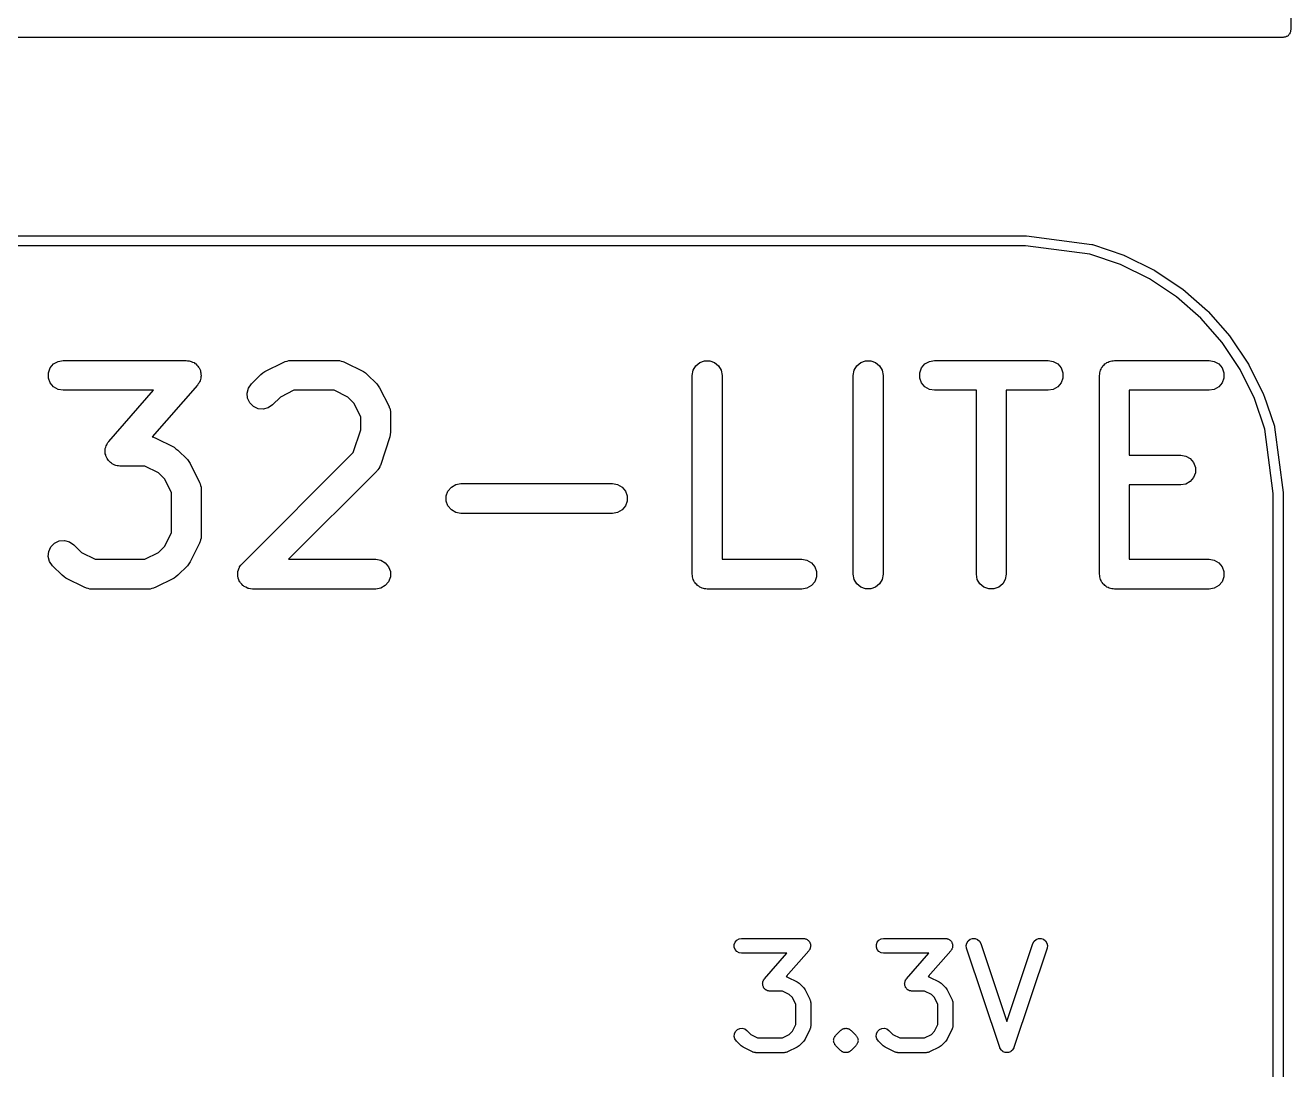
# Model space of a CAD drawing. Extents: x 57.7 to 135.6, y -132.6 to -59.6.
# Drawn here: x 122.85 to 135.57, y -91.02 to -80.51 of the extents above; entities that cross this region are included whole.
import ezdxf

# ---------------------------------------------------------------- set-up
doc = ezdxf.new("R2010")
doc.units = 0
doc.header["$MEASUREMENT"] = 0
doc.layers.add('BLACK', color=7, linetype='CONTINUOUS')

msp = doc.modelspace()

# ---------------------------------------------------------------- linework, layer by layer
at = {"layer": 'Black'}
for p, q in [((135.575, -59.66), (135.575, -80.56)), ((135.5, -80.635), (57.8, -80.635)), ((135.506, -80.6339), (135.5, -80.635)), ((135.513, -80.6339), (135.506, -80.6339)), ((135.519, -80.6316), (135.513, -80.6339)), ((135.526, -80.6305), (135.519, -80.6316)), ((135.531, -80.6272), (135.526, -80.6305)), ((135.537, -80.625), (135.531, -80.6272)), ((135.543, -80.6207), (135.537, -80.625)), ((135.548, -80.6175), (135.543, -80.6207)), ((135.552, -80.6124), (135.548, -80.6175)), ((135.557, -80.6082), (135.552, -80.6124)), ((135.561, -80.6025), (135.557, -80.6082)), ((135.565, -80.5975), (135.561, -80.6025)), ((135.567, -80.5913), (135.565, -80.5975)), ((135.57, -80.5857), (135.567, -80.5913)), ((135.572, -80.5792), (135.57, -80.5857)), ((135.574, -80.573), (135.572, -80.5792)), ((135.575, -80.56), (135.574, -80.5665)), ((135.574, -80.5665), (135.574, -80.573)), ((112.59, -82.63), (132.91, -82.63)), ((132.91, -82.63), (132.913, -82.6306)), ((132.913, -82.6306), (132.917, -82.6304)), ((132.917, -82.6304), (133.574, -82.717)), ((132.907, -82.73), (112.593, -82.73)), ((133.556, -82.8155), (132.907, -82.73)), ((133.863, -82.9196), (133.556, -82.8155)), ((133.574, -82.717), (133.579, -82.7185)), ((133.579, -82.7185), (133.583, -82.7192)), ((133.583, -82.7192), (133.898, -82.826)), ((133.898, -82.826), (133.901, -82.8276)), ((133.901, -82.8276), (133.904, -82.8285)), ((133.904, -82.8285), (134.202, -82.9755)), ((134.155, -83.0637), (133.863, -82.9196)), ((134.426, -83.2446), (134.155, -83.0637)), ((134.202, -82.9755), (134.205, -82.9774)), ((134.205, -82.9774), (134.208, -82.9787)), ((134.208, -82.9787), (134.484, -83.1633)), ((134.484, -83.1633), (134.486, -83.1656)), ((134.486, -83.1656), (134.489, -83.1673)), ((134.489, -83.1673), (134.739, -83.3864)), ((134.671, -83.4594), (134.426, -83.2446)), ((134.885, -83.7043), (134.671, -83.4594)), ((134.739, -83.3864), (134.741, -83.3889)), ((134.741, -83.3889), (134.744, -83.391)), ((134.744, -83.391), (134.963, -83.6408)), ((135.066, -83.9751), (134.885, -83.7043)), ((134.963, -83.6408), (134.964, -83.6436)), ((134.964, -83.6436), (134.967, -83.646)), ((134.967, -83.646), (135.151, -83.9222)), ((123.083, -84.0087), (123.101, -83.9598)), ((123.101, -83.9598), (123.135, -83.9199)), ((123.135, -83.9199), (123.18, -83.8938)), ((123.18, -83.8938), (123.231, -83.8848)), ((123.231, -83.8848), (124.469, -83.8848)), ((124.469, -83.8848), (124.483, -83.8873)), ((124.483, -83.8873), (124.498, -83.8876)), ((124.498, -83.8876), (124.509, -83.8918)), ((124.509, -83.8918), (124.52, -83.8938)), ((124.52, -83.8938), (124.533, -83.9011)), ((124.533, -83.9011), (124.547, -83.9064)), ((124.547, -83.9064), (124.555, -83.9141)), ((124.555, -83.9141), (124.565, -83.9199)), ((124.565, -83.9199), (124.575, -83.9311)), ((124.575, -83.9311), (124.586, -83.9407)), ((124.586, -83.9407), (124.592, -83.9509)), ((124.592, -83.9509), (124.599, -83.9598)), ((124.599, -83.9598), (124.604, -83.9735)), ((124.604, -83.9735), (124.611, -83.9864)), ((125.259, -83.9958), (125.45, -83.9006)), ((125.45, -83.9006), (125.458, -83.8981)), ((125.458, -83.8981), (125.465, -83.8938)), ((125.465, -83.8938), (125.483, -83.8908)), ((125.483, -83.8908), (125.5, -83.8857)), ((125.5, -83.8857), (125.508, -83.8863)), ((125.508, -83.8863), (125.517, -83.8848)), ((125.517, -83.8848), (125.993, -83.8848)), ((125.993, -83.8848), (126.001, -83.8863)), ((126.001, -83.8863), (126.01, -83.8857)), ((126.01, -83.8857), (126.027, -83.8908)), ((126.027, -83.8908), (126.044, -83.8938)), ((126.044, -83.8938), (126.052, -83.8981)), ((126.052, -83.8981), (126.06, -83.9006)), ((126.06, -83.9006), (126.25, -83.9958)), ((129.566, -83.9835), (129.592, -83.9383)), ((129.592, -83.9383), (129.632, -83.9049)), ((129.632, -83.9049), (129.681, -83.887)), ((129.681, -83.887), (129.733, -83.887)), ((129.733, -83.887), (129.782, -83.9049)), ((129.782, -83.9049), (129.822, -83.9383)), ((129.822, -83.9383), (129.848, -83.9835)), ((131.185, -83.9835), (131.211, -83.9383)), ((131.211, -83.9383), (131.251, -83.9049)), ((131.251, -83.9049), (131.3, -83.887)), ((131.3, -83.887), (131.352, -83.887)), ((131.352, -83.887), (131.401, -83.9049)), ((131.401, -83.9049), (131.441, -83.9383)), ((131.441, -83.9383), (131.467, -83.9835)), ((131.845, -84.0087), (131.863, -83.9598)), ((131.863, -83.9598), (131.896, -83.9199)), ((131.896, -83.9199), (131.942, -83.8938)), ((131.942, -83.8938), (131.993, -83.8848)), ((131.993, -83.8848), (133.136, -83.8848)), ((133.136, -83.8848), (133.187, -83.8938)), ((133.187, -83.8938), (133.232, -83.9199)), ((133.232, -83.9199), (133.266, -83.9598)), ((133.266, -83.9598), (133.283, -84.0087)), ((133.661, -83.9835), (133.668, -83.9721)), ((133.668, -83.9721), (133.672, -83.9598)), ((133.672, -83.9598), (133.681, -83.9497)), ((133.681, -83.9497), (133.687, -83.9383)), ((133.687, -83.9383), (133.698, -83.9299)), ((133.698, -83.9299), (133.706, -83.9199)), ((133.706, -83.9199), (133.717, -83.9133)), ((133.717, -83.9133), (133.727, -83.9049)), ((133.727, -83.9049), (133.74, -83.9004)), ((133.74, -83.9004), (133.751, -83.8938)), ((133.751, -83.8938), (133.764, -83.8915)), ((133.764, -83.8915), (133.776, -83.887)), ((133.776, -83.887), (133.789, -83.887)), ((133.789, -83.887), (133.802, -83.8848)), ((133.802, -83.8848), (134.755, -83.8848)), ((134.755, -83.8848), (134.806, -83.8938)), ((134.806, -83.8938), (134.851, -83.9199)), ((134.851, -83.9199), (134.885, -83.9598)), ((134.885, -83.9598), (134.902, -84.0087)), ((135.21, -84.2672), (135.066, -83.9751)), ((135.151, -83.9222), (135.153, -83.9252)), ((135.153, -83.9252), (135.155, -83.9279)), ((135.155, -83.9279), (135.301, -84.2259)), ((123.083, -84.0608), (123.083, -84.0087)), ((123.101, -84.1098), (123.083, -84.0608)), ((124.603, -84.0989), (124.599, -84.1098)), ((124.609, -84.089), (124.603, -84.0989)), ((124.612, -84.0746), (124.609, -84.089)), ((124.611, -83.9864), (124.613, -83.9978)), ((124.617, -84.0608), (124.612, -84.0746)), ((124.613, -83.9978), (124.617, -84.0087)), ((124.617, -84.0087), (124.617, -84.0234)), ((124.617, -84.0234), (124.619, -84.0379)), ((124.619, -84.0379), (124.617, -84.0492)), ((124.617, -84.0492), (124.617, -84.0608)), ((125.125, -84.1192), (125.22, -84.0239)), ((125.22, -84.0239), (125.24, -84.0102)), ((125.24, -84.0102), (125.259, -83.9958)), ((126.25, -83.9958), (126.27, -84.0102)), ((126.27, -84.0102), (126.289, -84.0239)), ((126.289, -84.0239), (126.385, -84.1192)), ((129.557, -84.0348), (129.566, -83.9835)), ((129.557, -86.0348), (129.557, -84.0348)), ((129.848, -83.9835), (129.857, -84.0348)), ((129.857, -84.0348), (129.857, -85.8848)), ((131.176, -84.0348), (131.185, -83.9835)), ((131.176, -86.0348), (131.176, -84.0348)), ((131.467, -83.9835), (131.476, -84.0348)), ((131.476, -84.0348), (131.476, -86.0348)), ((131.845, -84.0608), (131.845, -84.0087)), ((131.863, -84.1098), (131.845, -84.0608)), ((133.283, -84.0608), (133.266, -84.1098)), ((133.283, -84.0087), (133.283, -84.0608)), ((133.652, -84.0348), (133.655, -84.0218)), ((133.652, -86.0348), (133.652, -84.0348)), ((133.655, -84.0087), (133.659, -83.9964)), ((133.655, -84.0218), (133.655, -84.0087)), ((133.659, -83.9964), (133.661, -83.9835)), ((134.902, -84.0608), (134.885, -84.1098)), ((134.902, -84.0087), (134.902, -84.0608)), ((123.135, -84.1497), (123.101, -84.1098)), ((123.18, -84.1757), (123.135, -84.1497)), ((123.231, -84.1848), (123.18, -84.1757)), ((124.138, -84.1848), (123.231, -84.1848)), ((123.689, -84.6979), (124.138, -84.1848)), ((124.582, -84.1335), (124.127, -84.6535)), ((124.59, -84.121), (124.582, -84.1335)), ((124.599, -84.1098), (124.59, -84.121)), ((125.082, -84.2122), (125.095, -84.1618)), ((125.086, -84.2641), (125.082, -84.2122)), ((125.095, -84.1618), (125.125, -84.1192)), ((125.552, -84.1848), (125.415, -84.2533)), ((125.957, -84.1848), (125.552, -84.1848)), ((126.094, -84.2533), (125.957, -84.1848)), ((126.385, -84.1192), (126.398, -84.1388)), ((126.398, -84.1388), (126.413, -84.1582)), ((126.413, -84.1582), (126.508, -84.3486)), ((131.896, -84.1497), (131.863, -84.1098)), ((131.942, -84.1757), (131.896, -84.1497)), ((131.993, -84.1848), (131.942, -84.1757)), ((132.414, -84.1848), (131.993, -84.1848)), ((132.414, -86.0348), (132.414, -84.1848)), ((133.136, -84.1848), (132.714, -84.1848)), ((132.714, -84.1848), (132.714, -86.0348)), ((133.187, -84.1757), (133.136, -84.1848)), ((133.232, -84.1497), (133.187, -84.1757)), ((133.266, -84.1098), (133.232, -84.1497)), ((134.755, -84.1848), (133.952, -84.1848)), ((133.952, -84.1848), (133.952, -84.8371)), ((134.806, -84.1757), (134.755, -84.1848)), ((134.851, -84.1497), (134.806, -84.1757)), ((134.885, -84.1098), (134.851, -84.1497)), ((135.301, -84.2259), (135.302, -84.229)), ((135.302, -84.229), (135.304, -84.2319)), ((135.304, -84.2319), (135.411, -84.5465)), ((125.108, -84.3113), (125.086, -84.2641)), ((125.145, -84.3481), (125.108, -84.3113)), ((125.192, -84.3701), (125.145, -84.3481)), ((125.294, -84.3612), (125.244, -84.3747)), ((125.337, -84.3313), (125.294, -84.3612)), ((125.415, -84.2533), (125.337, -84.3313)), ((126.155, -84.3141), (126.094, -84.2533)), ((126.224, -84.4511), (126.155, -84.3141)), ((126.508, -84.3486), (126.51, -84.3569)), ((126.51, -84.3569), (126.515, -84.3644)), ((135.315, -84.574), (135.21, -84.2672)), ((125.244, -84.3747), (125.192, -84.3701)), ((126.224, -84.5819), (126.224, -84.4511)), ((126.515, -84.3644), (126.518, -84.3817)), ((126.518, -84.3817), (126.523, -84.3986)), ((126.523, -84.3986), (126.522, -84.4072)), ((126.522, -84.4072), (126.524, -84.4157)), ((126.524, -84.4157), (126.524, -84.6062)), ((126.147, -84.8109), (126.224, -84.5819)), ((126.524, -84.6062), (126.52, -84.6299)), ((135.4, -85.2233), (135.315, -84.574)), ((135.411, -84.5465), (135.412, -84.5514)), ((135.412, -84.5514), (135.413, -84.5561)), ((135.413, -84.5561), (135.5, -85.2135)), ((123.66, -84.7568), (123.663, -84.7425)), ((123.663, -84.7425), (123.669, -84.7326)), ((123.669, -84.7326), (123.672, -84.7217)), ((123.672, -84.7217), (123.682, -84.7104)), ((123.682, -84.7104), (123.689, -84.6979)), ((124.127, -84.6535), (124.139, -84.6557)), ((124.139, -84.6557), (124.147, -84.66)), ((124.147, -84.66), (124.155, -84.6625)), ((124.155, -84.6625), (124.346, -84.7577)), ((126.516, -84.6536), (126.421, -84.9393)), ((126.52, -84.6299), (126.516, -84.6536)), ((123.652, -84.7936), (123.655, -84.7822)), ((123.655, -84.8081), (123.652, -84.7936)), ((123.655, -84.7706), (123.66, -84.7568)), ((123.655, -84.7822), (123.655, -84.7706)), ((123.655, -84.8227), (123.655, -84.8081)), ((123.659, -84.8336), (123.655, -84.8227)), ((123.66, -84.845), (123.659, -84.8336)), ((123.667, -84.8579), (123.66, -84.845)), ((123.672, -84.8717), (123.667, -84.8579)), ((123.68, -84.8805), (123.672, -84.8717)), ((124.346, -84.7577), (124.365, -84.7721)), ((124.365, -84.7721), (124.385, -84.7858)), ((124.385, -84.7858), (124.48, -84.8811)), ((125.03, -85.9287), (126.147, -84.8109)), ((133.952, -84.8371), (134.469, -84.8371)), ((134.469, -84.8371), (134.52, -84.8462)), ((134.52, -84.8462), (134.565, -84.8722)), ((134.565, -84.8722), (134.599, -84.9121)), ((123.686, -84.8907), (123.68, -84.8805)), ((123.697, -84.9003), (123.686, -84.8907)), ((123.706, -84.9116), (123.697, -84.9003)), ((123.716, -84.9174), (123.706, -84.9116)), ((123.725, -84.925), (123.716, -84.9174)), ((123.738, -84.9303), (123.725, -84.925)), ((123.751, -84.9376), (123.738, -84.9303)), ((123.762, -84.9396), (123.751, -84.9376)), ((123.773, -84.9438), (123.762, -84.9396)), ((123.788, -84.9441), (123.773, -84.9438)), ((123.802, -84.9467), (123.788, -84.9441)), ((124.053, -84.9467), (123.802, -84.9467)), ((124.19, -85.0152), (124.053, -84.9467)), ((124.48, -84.8811), (124.494, -84.9008)), ((124.494, -84.9008), (124.508, -84.9201)), ((124.508, -84.9201), (124.603, -85.1105)), ((126.385, -84.998), (125.498, -85.8848)), ((126.39, -84.9909), (126.385, -84.998)), ((126.396, -84.9851), (126.39, -84.9909)), ((126.404, -84.9697), (126.396, -84.9851)), ((126.415, -84.9553), (126.404, -84.9697)), ((126.417, -84.9469), (126.415, -84.9553)), ((126.421, -84.9393), (126.417, -84.9469)), ((134.599, -84.9121), (134.617, -84.9611)), ((134.617, -84.9611), (134.617, -85.0132)), ((124.251, -85.076), (124.19, -85.0152)), ((124.319, -85.213), (124.251, -85.076)), ((124.603, -85.1105), (124.606, -85.1188)), ((124.606, -85.1188), (124.61, -85.1263)), ((124.61, -85.1263), (124.613, -85.1436)), ((127.18, -85.1319), (127.231, -85.1229)), ((127.231, -85.1229), (128.755, -85.1229)), ((128.755, -85.1229), (128.806, -85.1319)), ((134.565, -85.102), (134.52, -85.1281)), ((134.599, -85.0621), (134.565, -85.102)), ((134.617, -85.0132), (134.599, -85.0621)), ((124.319, -85.6184), (124.319, -85.213)), ((124.613, -85.1436), (124.618, -85.1605)), ((124.618, -85.1605), (124.618, -85.1691)), ((124.618, -85.1691), (124.619, -85.1776)), ((124.619, -85.1776), (124.619, -85.6538)), ((127.083, -85.2468), (127.101, -85.1979)), ((127.083, -85.2989), (127.083, -85.2468)), ((127.101, -85.1979), (127.135, -85.1579)), ((127.135, -85.1579), (127.18, -85.1319)), ((128.806, -85.1319), (128.851, -85.1579)), ((128.851, -85.1579), (128.885, -85.1979)), ((128.885, -85.1979), (128.902, -85.2468)), ((128.902, -85.2468), (128.902, -85.2989)), ((134.469, -85.1371), (133.952, -85.1371)), ((133.952, -85.1371), (133.952, -85.8848)), ((134.52, -85.1281), (134.469, -85.1371)), ((135.4, -132.13), (135.4, -85.2233)), ((135.5, -85.2135), (135.499, -85.2168)), ((135.499, -85.2168), (135.5, -85.22)), ((135.5, -85.22), (135.5, -132.18)), ((127.101, -85.3479), (127.083, -85.2989)), ((127.135, -85.3878), (127.101, -85.3479)), ((128.885, -85.3479), (128.851, -85.3878)), ((128.902, -85.2989), (128.885, -85.3479)), ((127.18, -85.4138), (127.135, -85.3878)), ((127.231, -85.4229), (127.18, -85.4138)), ((128.755, -85.4229), (127.231, -85.4229)), ((128.806, -85.4138), (128.755, -85.4229)), ((128.851, -85.3878), (128.806, -85.4138)), ((124.251, -85.7554), (124.319, -85.6184)), ((123.086, -85.8055), (123.108, -85.7582)), ((123.108, -85.7582), (123.145, -85.7214)), ((123.145, -85.7214), (123.192, -85.6994)), ((123.192, -85.6994), (123.244, -85.6949)), ((123.244, -85.6949), (123.294, -85.7083)), ((123.294, -85.7083), (123.337, -85.7382)), ((123.337, -85.7382), (123.415, -85.8162)), ((124.19, -85.8162), (124.251, -85.7554)), ((124.603, -85.7209), (124.508, -85.9114)), ((124.606, -85.7126), (124.603, -85.7209)), ((124.61, -85.7051), (124.606, -85.7126)), ((124.613, -85.6878), (124.61, -85.7051)), ((124.618, -85.671), (124.613, -85.6878)), ((124.619, -85.6538), (124.618, -85.6623)), ((124.618, -85.6623), (124.618, -85.671)), ((123.082, -85.8574), (123.086, -85.8055)), ((123.095, -85.9077), (123.082, -85.8574)), ((123.415, -85.8162), (123.552, -85.8848)), ((123.552, -85.8848), (124.053, -85.8848)), ((124.053, -85.8848), (124.19, -85.8162)), ((125.498, -85.8848), (126.374, -85.8848)), ((126.374, -85.8848), (126.425, -85.8938)), ((129.857, -85.8848), (130.66, -85.8848)), ((130.66, -85.8848), (130.711, -85.8938)), ((133.952, -85.8848), (134.755, -85.8848)), ((134.755, -85.8848), (134.806, -85.8938)), ((123.125, -85.9504), (123.095, -85.9077)), ((123.22, -86.0456), (123.125, -85.9504)), ((124.48, -85.9504), (124.385, -86.0456)), ((124.494, -85.9307), (124.48, -85.9504)), ((124.508, -85.9114), (124.494, -85.9307)), ((124.986, -86.0217), (124.988, -86.0153)), ((124.988, -86.0087), (124.995, -85.9903)), ((124.988, -86.0153), (124.988, -86.0087)), ((124.995, -85.9903), (125, -85.9714)), ((125, -85.9714), (125.004, -85.966)), ((125.004, -85.966), (125.006, -85.9598)), ((125.006, -85.9598), (125.018, -85.9447)), ((125.018, -85.9447), (125.03, -85.9287)), ((126.425, -85.8938), (126.47, -85.9199)), ((126.47, -85.9199), (126.504, -85.9598)), ((126.504, -85.9598), (126.522, -86.0087)), ((126.522, -86.0087), (126.522, -86.0608)), ((130.711, -85.8938), (130.756, -85.9199)), ((130.756, -85.9199), (130.789, -85.9598)), ((130.789, -85.9598), (130.807, -86.0087)), ((130.807, -86.0087), (130.807, -86.0608)), ((134.806, -85.8938), (134.851, -85.9199)), ((134.851, -85.9199), (134.885, -85.9598)), ((134.885, -85.9598), (134.902, -86.0087)), ((134.902, -86.0087), (134.902, -86.0608)), ((123.24, -86.0594), (123.22, -86.0456)), ((123.259, -86.0737), (123.24, -86.0594)), ((123.45, -86.1689), (123.259, -86.0737)), ((124.346, -86.0737), (124.155, -86.1689)), ((124.365, -86.0594), (124.346, -86.0737)), ((124.385, -86.0456), (124.365, -86.0594)), ((124.988, -86.0412), (124.986, -86.0217)), ((124.988, -86.0608), (124.988, -86.0412)), ((124.99, -86.067), (124.988, -86.0608)), ((124.991, -86.0736), (124.99, -86.067)), ((124.999, -86.0913), (124.991, -86.0736)), ((125.006, -86.1098), (124.999, -86.0913)), ((125.01, -86.1148), (125.006, -86.1098)), ((125.013, -86.1208), (125.01, -86.1148)), ((125.027, -86.1347), (125.013, -86.1208)), ((125.039, -86.1497), (125.027, -86.1347)), ((126.504, -86.1098), (126.47, -86.1497)), ((126.522, -86.0608), (126.504, -86.1098)), ((129.559, -86.0477), (129.557, -86.0348)), ((129.559, -86.0608), (129.559, -86.0477)), ((129.564, -86.0731), (129.559, -86.0608)), ((129.566, -86.0861), (129.564, -86.0731)), ((129.573, -86.0974), (129.566, -86.0861)), ((129.577, -86.1098), (129.573, -86.0974)), ((129.586, -86.1198), (129.577, -86.1098)), ((129.592, -86.1312), (129.586, -86.1198)), ((129.602, -86.1396), (129.592, -86.1312)), ((129.611, -86.1497), (129.602, -86.1396)), ((130.789, -86.1098), (130.756, -86.1497)), ((130.807, -86.0608), (130.789, -86.1098)), ((131.185, -86.0861), (131.176, -86.0348)), ((131.211, -86.1312), (131.185, -86.0861)), ((131.251, -86.1647), (131.211, -86.1312)), ((131.441, -86.1312), (131.401, -86.1647)), ((131.467, -86.0861), (131.441, -86.1312)), ((131.476, -86.0348), (131.467, -86.0861)), ((132.423, -86.0861), (132.414, -86.0348)), ((132.449, -86.1312), (132.423, -86.0861)), ((132.489, -86.1647), (132.449, -86.1312)), ((132.679, -86.1312), (132.639, -86.1647)), ((132.705, -86.0861), (132.679, -86.1312)), ((132.714, -86.0348), (132.705, -86.0861)), ((133.655, -86.0477), (133.652, -86.0348)), ((133.655, -86.0608), (133.655, -86.0477)), ((133.659, -86.0731), (133.655, -86.0608)), ((133.661, -86.0861), (133.659, -86.0731)), ((133.668, -86.0974), (133.661, -86.0861)), ((133.672, -86.1098), (133.668, -86.0974)), ((133.681, -86.1198), (133.672, -86.1098)), ((133.687, -86.1312), (133.681, -86.1198)), ((133.698, -86.1396), (133.687, -86.1312)), ((133.706, -86.1497), (133.698, -86.1396)), ((134.885, -86.1098), (134.851, -86.1497)), ((134.902, -86.0608), (134.885, -86.1098)), ((123.458, -86.1714), (123.45, -86.1689)), ((123.465, -86.1757), (123.458, -86.1714)), ((123.483, -86.1788), (123.465, -86.1757)), ((123.5, -86.1838), (123.483, -86.1788)), ((123.508, -86.1833), (123.5, -86.1838)), ((123.517, -86.1848), (123.508, -86.1833)), ((124.088, -86.1848), (123.517, -86.1848)), ((124.097, -86.1833), (124.088, -86.1848)), ((124.105, -86.1838), (124.097, -86.1833)), ((124.122, -86.1788), (124.105, -86.1838)), ((124.139, -86.1757), (124.122, -86.1788)), ((124.147, -86.1714), (124.139, -86.1757)), ((124.155, -86.1689), (124.147, -86.1714)), ((125.045, -86.153), (125.039, -86.1497)), ((125.05, -86.1576), (125.045, -86.153)), ((125.067, -86.1659), (125.05, -86.1576)), ((125.084, -86.1757), (125.067, -86.1659)), ((125.091, -86.1769), (125.084, -86.1757)), ((125.097, -86.1797), (125.091, -86.1769)), ((125.116, -86.1814), (125.097, -86.1797)), ((125.136, -86.1848), (125.116, -86.1814)), ((126.374, -86.1848), (125.136, -86.1848)), ((126.425, -86.1757), (126.374, -86.1848)), ((126.47, -86.1497), (126.425, -86.1757)), ((129.622, -86.1562), (129.611, -86.1497)), ((129.632, -86.1647), (129.622, -86.1562)), ((129.644, -86.1692), (129.632, -86.1647)), ((129.656, -86.1757), (129.644, -86.1692)), ((129.669, -86.178), (129.656, -86.1757)), ((129.681, -86.1825), (129.669, -86.178)), ((129.694, -86.1825), (129.681, -86.1825)), ((129.707, -86.1848), (129.694, -86.1825)), ((130.66, -86.1848), (129.707, -86.1848)), ((130.711, -86.1757), (130.66, -86.1848)), ((130.756, -86.1497), (130.711, -86.1757)), ((131.3, -86.1825), (131.251, -86.1647)), ((131.352, -86.1825), (131.3, -86.1825)), ((131.401, -86.1647), (131.352, -86.1825)), ((132.538, -86.1825), (132.489, -86.1647)), ((132.59, -86.1825), (132.538, -86.1825)), ((132.639, -86.1647), (132.59, -86.1825)), ((133.717, -86.1562), (133.706, -86.1497)), ((133.727, -86.1647), (133.717, -86.1562)), ((133.74, -86.1692), (133.727, -86.1647)), ((133.751, -86.1757), (133.74, -86.1692)), ((133.764, -86.178), (133.751, -86.1757)), ((133.776, -86.1825), (133.764, -86.178)), ((133.789, -86.1825), (133.776, -86.1825)), ((133.802, -86.1848), (133.789, -86.1825)), ((134.755, -86.1848), (133.802, -86.1848)), ((134.806, -86.1757), (134.755, -86.1848)), ((134.851, -86.1497), (134.806, -86.1757)), ((130.006, -89.7149), (130.028, -89.7019)), ((130.028, -89.7019), (130.054, -89.6974)), ((130.054, -89.6974), (130.673, -89.6974)), ((130.673, -89.6974), (130.68, -89.6987)), ((130.68, -89.6987), (130.687, -89.6988)), ((130.687, -89.6988), (130.693, -89.7009)), ((130.693, -89.7009), (130.699, -89.7019)), ((130.699, -89.7019), (130.705, -89.7056)), ((130.705, -89.7056), (130.712, -89.7082)), ((131.434, -89.7149), (131.457, -89.7019)), ((131.457, -89.7019), (131.482, -89.6974)), ((131.482, -89.6974), (132.101, -89.6974)), ((132.101, -89.6974), (132.109, -89.6987)), ((132.109, -89.6987), (132.116, -89.6988)), ((132.116, -89.6988), (132.121, -89.7009)), ((132.121, -89.7009), (132.127, -89.7019)), ((132.127, -89.7019), (132.133, -89.7056)), ((132.133, -89.7056), (132.14, -89.7082)), ((132.331, -89.7226), (132.351, -89.7064)), ((132.351, -89.7064), (132.376, -89.6982)), ((132.376, -89.6982), (132.402, -89.6989)), ((132.402, -89.6989), (132.426, -89.7085)), ((133.015, -89.7085), (133.039, -89.6989)), ((133.039, -89.6989), (133.065, -89.6982)), ((133.065, -89.6982), (133.09, -89.7064)), ((133.09, -89.7064), (133.11, -89.7226)), ((129.98, -89.7594), (129.989, -89.7349)), ((129.98, -89.7854), (129.98, -89.7594)), ((129.989, -89.8099), (129.98, -89.7854)), ((129.989, -89.7349), (130.006, -89.7149)), ((130.006, -89.8298), (129.989, -89.8099)), ((130.028, -89.8429), (130.006, -89.8298)), ((130.729, -89.8218), (130.502, -90.0818)), ((130.712, -89.7082), (130.716, -89.712)), ((130.716, -89.712), (130.721, -89.7149)), ((130.721, -89.7149), (130.726, -89.7205)), ((130.726, -89.7205), (130.731, -89.7254)), ((130.733, -89.8155), (130.729, -89.8218)), ((130.731, -89.7254), (130.734, -89.7304)), ((130.738, -89.8099), (130.733, -89.8155)), ((130.734, -89.7304), (130.738, -89.7349)), ((130.738, -89.7349), (130.74, -89.7418)), ((130.74, -89.8044), (130.738, -89.8099)), ((130.74, -89.7418), (130.744, -89.7482)), ((130.743, -89.7995), (130.74, -89.8044)), ((130.744, -89.7923), (130.743, -89.7995)), ((130.744, -89.7482), (130.745, -89.7539)), ((130.747, -89.7854), (130.744, -89.7923)), ((130.745, -89.7539), (130.747, -89.7594)), ((130.747, -89.7594), (130.747, -89.7667)), ((130.747, -89.7667), (130.748, -89.7739)), ((130.748, -89.7739), (130.747, -89.7796)), ((130.747, -89.7796), (130.747, -89.7854)), ((131.409, -89.7594), (131.417, -89.7349)), ((131.409, -89.7854), (131.409, -89.7594)), ((131.417, -89.8099), (131.409, -89.7854)), ((131.417, -89.7349), (131.434, -89.7149)), ((131.434, -89.8298), (131.417, -89.8099)), ((131.457, -89.8429), (131.434, -89.8298)), ((132.158, -89.8218), (131.93, -90.0818)), ((132.14, -89.7082), (132.145, -89.712)), ((132.145, -89.712), (132.15, -89.7149)), ((132.15, -89.7149), (132.154, -89.7205)), ((132.154, -89.7205), (132.16, -89.7254)), ((132.162, -89.8155), (132.158, -89.8218)), ((132.16, -89.7254), (132.163, -89.7304)), ((132.166, -89.8099), (132.162, -89.8155)), ((132.163, -89.7304), (132.166, -89.7349)), ((132.166, -89.7349), (132.169, -89.7418)), ((132.168, -89.8044), (132.166, -89.8099)), ((132.171, -89.7995), (132.168, -89.8044)), ((132.169, -89.7418), (132.172, -89.7482)), ((132.173, -89.7923), (132.171, -89.7995)), ((132.172, -89.7482), (132.173, -89.7539)), ((132.173, -89.7539), (132.175, -89.7594)), ((132.175, -89.7854), (132.173, -89.7923)), ((132.175, -89.7594), (132.175, -89.7667)), ((132.175, -89.7667), (132.176, -89.7739)), ((132.176, -89.7739), (132.175, -89.7796)), ((132.175, -89.7796), (132.175, -89.7854)), ((132.312, -89.7703), (132.317, -89.7448)), ((132.316, -89.7961), (132.312, -89.7703)), ((132.649, -90.7961), (132.316, -89.7961)), ((132.317, -89.7448), (132.331, -89.7226)), ((132.426, -89.7085), (132.446, -89.7258)), ((132.446, -89.7258), (132.458, -89.7487)), ((132.458, -89.7487), (132.72, -90.5352)), ((132.72, -90.5352), (132.983, -89.7487)), ((133.125, -89.7961), (132.792, -90.7961)), ((132.983, -89.7487), (132.995, -89.7258)), ((132.995, -89.7258), (133.015, -89.7085)), ((133.11, -89.7226), (133.124, -89.7448)), ((133.124, -89.7448), (133.129, -89.7703)), ((133.129, -89.7703), (133.125, -89.7961)), ((130.054, -89.8474), (130.028, -89.8429)), ((130.508, -89.8474), (130.054, -89.8474)), ((130.283, -90.1039), (130.508, -89.8474)), ((131.482, -89.8474), (131.457, -89.8429)), ((131.936, -89.8474), (131.482, -89.8474)), ((131.712, -90.1039), (131.936, -89.8474)), ((130.502, -90.0818), (130.508, -90.0829)), ((130.508, -90.0829), (130.512, -90.085)), ((130.512, -90.085), (130.516, -90.0863)), ((130.516, -90.0863), (130.611, -90.1339)), ((131.93, -90.0818), (131.937, -90.0829)), ((131.937, -90.0829), (131.94, -90.085)), ((131.94, -90.085), (131.944, -90.0863)), ((131.944, -90.0863), (132.04, -90.1339)), ((130.265, -90.1518), (130.266, -90.1461)), ((130.266, -90.159), (130.265, -90.1518)), ((130.266, -90.1403), (130.268, -90.1334)), ((130.266, -90.1461), (130.266, -90.1403)), ((130.266, -90.1664), (130.266, -90.159)), ((130.268, -90.1718), (130.266, -90.1664)), ((130.268, -90.1334), (130.27, -90.1262)), ((130.269, -90.1775), (130.268, -90.1718)), ((130.272, -90.1839), (130.269, -90.1775)), ((130.27, -90.1262), (130.273, -90.1213)), ((130.275, -90.1908), (130.272, -90.1839)), ((130.273, -90.1213), (130.275, -90.1158)), ((130.275, -90.1158), (130.279, -90.1102)), ((130.278, -90.1953), (130.275, -90.1908)), ((130.281, -90.2003), (130.278, -90.1953)), ((130.279, -90.1102), (130.283, -90.1039)), ((130.287, -90.2052), (130.281, -90.2003)), ((130.291, -90.2108), (130.287, -90.2052)), ((130.296, -90.2137), (130.291, -90.2108)), ((130.301, -90.2175), (130.296, -90.2137)), ((130.611, -90.1339), (130.621, -90.141)), ((130.621, -90.141), (130.631, -90.1479)), ((130.631, -90.1479), (130.678, -90.1955)), ((130.678, -90.1955), (130.685, -90.2054)), ((130.685, -90.2054), (130.692, -90.215)), ((130.692, -90.215), (130.74, -90.3103)), ((131.693, -90.1518), (131.694, -90.1461)), ((131.694, -90.159), (131.693, -90.1518)), ((131.694, -90.1403), (131.697, -90.1334)), ((131.694, -90.1461), (131.694, -90.1403)), ((131.694, -90.1664), (131.694, -90.159)), ((131.696, -90.1718), (131.694, -90.1664)), ((131.697, -90.1775), (131.696, -90.1718)), ((131.697, -90.1334), (131.698, -90.1262)), ((131.701, -90.1839), (131.697, -90.1775)), ((131.698, -90.1262), (131.701, -90.1213)), ((131.701, -90.1213), (131.703, -90.1158)), ((131.703, -90.1908), (131.701, -90.1839)), ((131.703, -90.1158), (131.708, -90.1102)), ((131.707, -90.1953), (131.703, -90.1908)), ((131.71, -90.2003), (131.707, -90.1953)), ((131.708, -90.1102), (131.712, -90.1039)), ((131.715, -90.2052), (131.71, -90.2003)), ((131.72, -90.2108), (131.715, -90.2052)), ((131.725, -90.2137), (131.72, -90.2108)), ((131.729, -90.2175), (131.725, -90.2137)), ((132.04, -90.1339), (132.049, -90.141)), ((132.049, -90.141), (132.059, -90.1479)), ((132.059, -90.1479), (132.107, -90.1955)), ((132.107, -90.1955), (132.114, -90.2054)), ((132.114, -90.2054), (132.121, -90.215)), ((132.121, -90.215), (132.169, -90.3103)), ((130.308, -90.2201), (130.301, -90.2175)), ((130.314, -90.2238), (130.308, -90.2201)), ((130.32, -90.2248), (130.314, -90.2238)), ((130.325, -90.2269), (130.32, -90.2248)), ((130.332, -90.2271), (130.325, -90.2269)), ((130.34, -90.2283), (130.332, -90.2271)), ((130.465, -90.2283), (130.34, -90.2283)), ((130.533, -90.2626), (130.465, -90.2283)), ((130.564, -90.293), (130.533, -90.2626)), ((130.598, -90.3615), (130.564, -90.293)), ((130.74, -90.3103), (130.741, -90.3144)), ((130.741, -90.3144), (130.743, -90.3182)), ((130.743, -90.3182), (130.745, -90.3268)), ((130.745, -90.3268), (130.747, -90.3352)), ((130.747, -90.3352), (130.747, -90.3396)), ((130.747, -90.3396), (130.748, -90.3438)), ((130.748, -90.3438), (130.748, -90.5819)), ((131.736, -90.2201), (131.729, -90.2175)), ((131.742, -90.2238), (131.736, -90.2201)), ((131.748, -90.2248), (131.742, -90.2238)), ((131.754, -90.2269), (131.748, -90.2248)), ((131.761, -90.2271), (131.754, -90.2269)), ((131.768, -90.2283), (131.761, -90.2271)), ((131.893, -90.2283), (131.768, -90.2283)), ((131.962, -90.2626), (131.893, -90.2283)), ((131.992, -90.293), (131.962, -90.2626)), ((132.026, -90.3615), (131.992, -90.293)), ((132.169, -90.3103), (132.17, -90.3144)), ((132.17, -90.3144), (132.172, -90.3182)), ((132.172, -90.3182), (132.173, -90.3268)), ((132.173, -90.3268), (132.176, -90.3352)), ((132.176, -90.3352), (132.176, -90.3396)), ((132.176, -90.3396), (132.176, -90.3438)), ((132.176, -90.3438), (132.176, -90.5819)), ((130.598, -90.5642), (130.598, -90.3615)), ((132.026, -90.5642), (132.026, -90.3615)), ((130.564, -90.6327), (130.598, -90.5642)), ((130.747, -90.5905), (130.745, -90.5989)), ((130.748, -90.5819), (130.747, -90.5862)), ((130.747, -90.5862), (130.747, -90.5905)), ((131.992, -90.6327), (132.026, -90.5642)), ((132.176, -90.5905), (132.173, -90.5989)), ((132.176, -90.5819), (132.176, -90.5862)), ((132.176, -90.5862), (132.176, -90.5905)), ((129.979, -90.6837), (129.981, -90.6577)), ((129.986, -90.7088), (129.979, -90.6837)), ((129.981, -90.6577), (129.992, -90.6341)), ((130.001, -90.7302), (129.986, -90.7088)), ((129.992, -90.6341), (130.011, -90.6157)), ((130.011, -90.6157), (130.034, -90.6047)), ((130.034, -90.6047), (130.06, -90.6024)), ((130.06, -90.6024), (130.086, -90.6092)), ((130.086, -90.6092), (130.107, -90.6241)), ((130.107, -90.6241), (130.146, -90.6631)), ((130.146, -90.6631), (130.214, -90.6974)), ((130.214, -90.6974), (130.465, -90.6974)), ((130.465, -90.6974), (130.533, -90.6631)), ((130.533, -90.6631), (130.564, -90.6327)), ((130.685, -90.7203), (130.678, -90.7302)), ((130.692, -90.7107), (130.685, -90.7203)), ((130.74, -90.6154), (130.692, -90.7107)), ((130.741, -90.6113), (130.74, -90.6154)), ((130.743, -90.6076), (130.741, -90.6113)), ((130.745, -90.5989), (130.743, -90.6076)), ((130.979, -90.7182), (130.981, -90.7119)), ((130.98, -90.7248), (130.979, -90.7182)), ((130.979, -90.7313), (130.98, -90.7248)), ((130.981, -90.7054), (130.984, -90.6994)), ((130.981, -90.7119), (130.981, -90.7054)), ((130.984, -90.6994), (130.986, -90.6931)), ((130.986, -90.6931), (130.99, -90.6877)), ((130.99, -90.6877), (130.992, -90.6817)), ((130.992, -90.6817), (130.997, -90.6771)), ((130.997, -90.6771), (131.001, -90.6717)), ((131.001, -90.6717), (131.048, -90.6241)), ((131.048, -90.6241), (131.054, -90.6203)), ((131.054, -90.6203), (131.058, -90.6157)), ((131.058, -90.6157), (131.061, -90.6143)), ((131.061, -90.6143), (131.064, -90.6122)), ((131.064, -90.6122), (131.067, -90.6111)), ((131.067, -90.6111), (131.07, -90.6092)), ((131.07, -90.6092), (131.076, -90.6075)), ((131.076, -90.6075), (131.082, -90.6047)), ((131.082, -90.6047), (131.085, -90.6044)), ((131.085, -90.6044), (131.088, -90.6033)), ((131.088, -90.6033), (131.092, -90.6033)), ((131.092, -90.6033), (131.095, -90.6024)), ((131.095, -90.6024), (131.101, -90.603)), ((131.101, -90.603), (131.108, -90.6024)), ((131.108, -90.6024), (131.111, -90.6033)), ((131.111, -90.6033), (131.114, -90.6033)), ((131.114, -90.6033), (131.118, -90.6044)), ((131.118, -90.6044), (131.121, -90.6047)), ((131.121, -90.6047), (131.127, -90.6075)), ((131.127, -90.6075), (131.133, -90.6092)), ((131.133, -90.6092), (131.136, -90.6111)), ((131.136, -90.6111), (131.139, -90.6122)), ((131.139, -90.6122), (131.141, -90.6143)), ((131.141, -90.6143), (131.144, -90.6157)), ((131.144, -90.6157), (131.149, -90.6203)), ((131.149, -90.6203), (131.154, -90.6241)), ((131.154, -90.6241), (131.202, -90.6717)), ((131.202, -90.6717), (131.206, -90.6771)), ((131.206, -90.6771), (131.21, -90.6817)), ((131.21, -90.6817), (131.213, -90.6877)), ((131.213, -90.6877), (131.217, -90.6931)), ((131.217, -90.6931), (131.219, -90.6994)), ((131.219, -90.6994), (131.221, -90.7054)), ((131.221, -90.7054), (131.222, -90.7119)), ((131.222, -90.7119), (131.224, -90.7182)), ((131.224, -90.7182), (131.223, -90.7248)), ((131.223, -90.7248), (131.224, -90.7313)), ((131.408, -90.6837), (131.41, -90.6577)), ((131.414, -90.7088), (131.408, -90.6837)), ((131.41, -90.6577), (131.421, -90.6341)), ((131.429, -90.7302), (131.414, -90.7088)), ((131.421, -90.6341), (131.439, -90.6157)), ((131.439, -90.6157), (131.463, -90.6047)), ((131.463, -90.6047), (131.489, -90.6024)), ((131.489, -90.6024), (131.514, -90.6092)), ((131.514, -90.6092), (131.535, -90.6241)), ((131.535, -90.6241), (131.574, -90.6631)), ((131.574, -90.6631), (131.643, -90.6974)), ((131.643, -90.6974), (131.893, -90.6974)), ((131.893, -90.6974), (131.962, -90.6631)), ((131.962, -90.6631), (131.992, -90.6327)), ((132.114, -90.7203), (132.107, -90.7302)), ((132.121, -90.7107), (132.114, -90.7203)), ((132.169, -90.6154), (132.121, -90.7107)), ((132.17, -90.6113), (132.169, -90.6154)), ((132.172, -90.6076), (132.17, -90.6113)), ((132.173, -90.5989), (132.172, -90.6076)), ((130.048, -90.7778), (130.001, -90.7302)), ((130.058, -90.7847), (130.048, -90.7778)), ((130.068, -90.7918), (130.058, -90.7847)), ((130.163, -90.8395), (130.068, -90.7918)), ((130.167, -90.8407), (130.163, -90.8395)), ((130.171, -90.8429), (130.167, -90.8407)), ((130.18, -90.8444), (130.171, -90.8429)), ((130.188, -90.8469), (130.18, -90.8444)), ((130.192, -90.8466), (130.188, -90.8469)), ((130.197, -90.8474), (130.192, -90.8466)), ((130.482, -90.8474), (130.197, -90.8474)), ((130.487, -90.8466), (130.482, -90.8474)), ((130.491, -90.8469), (130.487, -90.8466)), ((130.499, -90.8444), (130.491, -90.8469)), ((130.508, -90.8429), (130.499, -90.8444)), ((130.512, -90.8407), (130.508, -90.8429)), ((130.516, -90.8395), (130.512, -90.8407)), ((130.611, -90.7918), (130.516, -90.8395)), ((130.621, -90.7847), (130.611, -90.7918)), ((130.631, -90.7778), (130.621, -90.7847)), ((130.678, -90.7302), (130.631, -90.7778)), ((130.981, -90.7376), (130.979, -90.7313)), ((130.981, -90.7442), (130.981, -90.7376)), ((130.984, -90.7501), (130.981, -90.7442)), ((130.986, -90.7565), (130.984, -90.7501)), ((130.99, -90.7618), (130.986, -90.7565)), ((130.992, -90.7678), (130.99, -90.7618)), ((130.997, -90.7724), (130.992, -90.7678)), ((131.001, -90.7778), (130.997, -90.7724)), ((131.048, -90.8254), (131.001, -90.7778)), ((131.054, -90.8292), (131.048, -90.8254)), ((131.058, -90.8338), (131.054, -90.8292)), ((131.061, -90.8352), (131.058, -90.8338)), ((131.064, -90.8373), (131.061, -90.8352)), ((131.067, -90.8385), (131.064, -90.8373)), ((131.07, -90.8404), (131.067, -90.8385)), ((131.076, -90.8421), (131.07, -90.8404)), ((131.082, -90.8448), (131.076, -90.8421)), ((131.085, -90.8451), (131.082, -90.8448)), ((131.088, -90.8462), (131.085, -90.8451)), ((131.092, -90.8462), (131.088, -90.8462)), ((131.095, -90.8471), (131.092, -90.8462)), ((131.101, -90.8465), (131.095, -90.8471)), ((131.108, -90.8471), (131.101, -90.8465)), ((131.111, -90.8462), (131.108, -90.8471)), ((131.114, -90.8462), (131.111, -90.8462)), ((131.118, -90.8451), (131.114, -90.8462)), ((131.121, -90.8448), (131.118, -90.8451)), ((131.127, -90.8421), (131.121, -90.8448)), ((131.133, -90.8404), (131.127, -90.8421)), ((131.136, -90.8385), (131.133, -90.8404)), ((131.139, -90.8373), (131.136, -90.8385)), ((131.141, -90.8352), (131.139, -90.8373)), ((131.144, -90.8338), (131.141, -90.8352)), ((131.149, -90.8292), (131.144, -90.8338)), ((131.154, -90.8254), (131.149, -90.8292)), ((131.202, -90.7778), (131.154, -90.8254)), ((131.206, -90.7724), (131.202, -90.7778)), ((131.21, -90.7678), (131.206, -90.7724)), ((131.213, -90.7618), (131.21, -90.7678)), ((131.217, -90.7565), (131.213, -90.7618)), ((131.219, -90.7501), (131.217, -90.7565)), ((131.221, -90.7442), (131.219, -90.7501)), ((131.222, -90.7376), (131.221, -90.7442)), ((131.224, -90.7313), (131.222, -90.7376)), ((131.477, -90.7778), (131.429, -90.7302)), ((131.487, -90.7847), (131.477, -90.7778)), ((131.496, -90.7918), (131.487, -90.7847)), ((131.592, -90.8395), (131.496, -90.7918)), ((131.596, -90.8407), (131.592, -90.8395)), ((131.6, -90.8429), (131.596, -90.8407)), ((131.608, -90.8444), (131.6, -90.8429)), ((131.617, -90.8469), (131.608, -90.8444)), ((131.621, -90.8466), (131.617, -90.8469)), ((131.625, -90.8474), (131.621, -90.8466)), ((131.911, -90.8474), (131.625, -90.8474)), ((131.915, -90.8466), (131.911, -90.8474)), ((131.92, -90.8469), (131.915, -90.8466)), ((131.928, -90.8444), (131.92, -90.8469)), ((131.937, -90.8429), (131.928, -90.8444)), ((131.94, -90.8407), (131.937, -90.8429)), ((131.944, -90.8395), (131.94, -90.8407)), ((132.04, -90.7918), (131.944, -90.8395)), ((132.049, -90.7847), (132.04, -90.7918)), ((132.059, -90.7778), (132.049, -90.7847)), ((132.107, -90.7302), (132.059, -90.7778)), ((132.65, -90.7979), (132.649, -90.7961)), ((132.651, -90.7999), (132.65, -90.7979)), ((132.656, -90.8093), (132.651, -90.7999)), ((132.662, -90.819), (132.656, -90.8093)), ((132.663, -90.8204), (132.662, -90.819)), ((132.664, -90.8221), (132.663, -90.8204)), ((132.673, -90.829), (132.664, -90.8221)), ((132.681, -90.8363), (132.673, -90.829)), ((132.683, -90.837), (132.681, -90.8363)), ((132.685, -90.8383), (132.683, -90.837)), ((132.695, -90.8418), (132.685, -90.8383)), ((132.705, -90.8459), (132.695, -90.8418)), ((132.708, -90.8459), (132.705, -90.8459)), ((132.709, -90.8466), (132.708, -90.8459)), ((132.72, -90.8463), (132.709, -90.8466)), ((132.731, -90.8466), (132.72, -90.8463)), ((132.733, -90.8459), (132.731, -90.8466)), ((132.736, -90.8459), (132.733, -90.8459)), ((132.746, -90.8418), (132.736, -90.8459)), ((132.756, -90.8383), (132.746, -90.8418)), ((132.758, -90.837), (132.756, -90.8383)), ((132.76, -90.8363), (132.758, -90.837)), ((132.768, -90.829), (132.76, -90.8363)), ((132.777, -90.8221), (132.768, -90.829)), ((132.778, -90.8204), (132.777, -90.8221)), ((132.779, -90.819), (132.778, -90.8204)), ((132.784, -90.8093), (132.779, -90.819)), ((132.79, -90.7999), (132.784, -90.8093)), ((132.791, -90.7979), (132.79, -90.7999)), ((132.792, -90.7961), (132.791, -90.7979))]:
    msp.add_line(p, q, dxfattribs=at)

doc.saveas('drawing.dxf')
